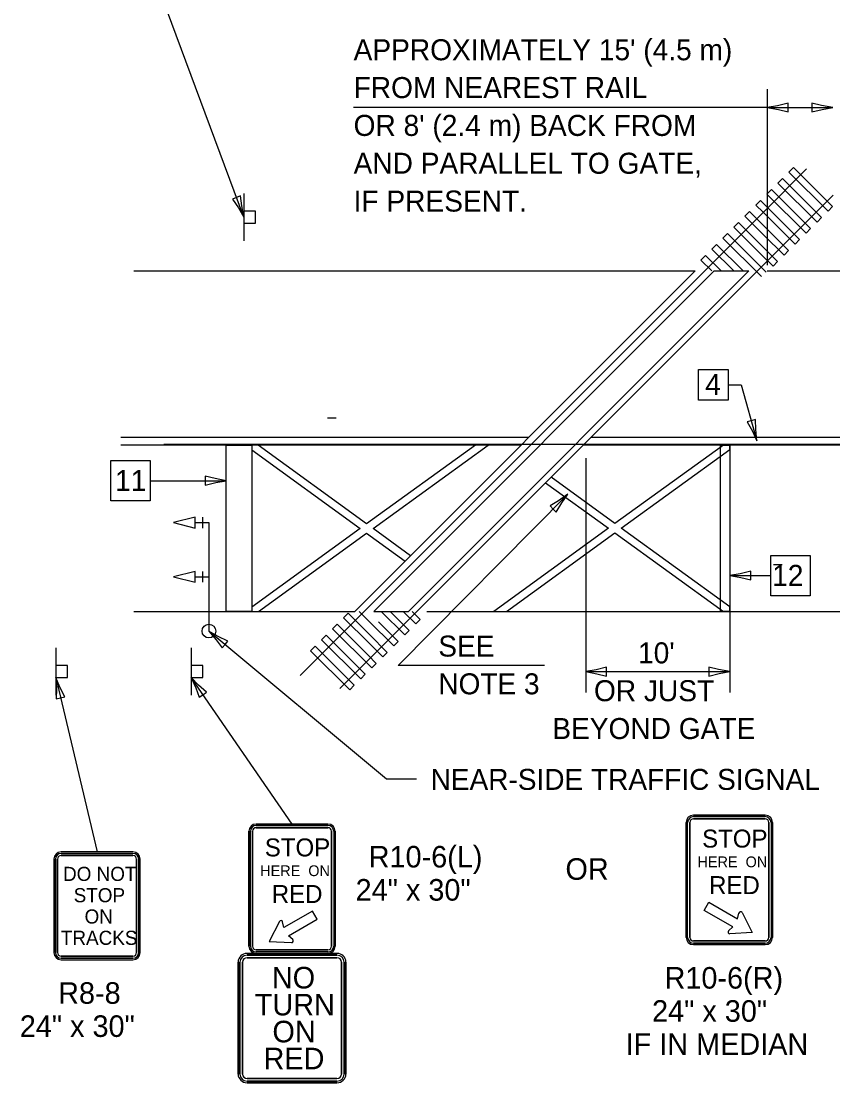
# Model space of a CAD drawing. Extents: x 0 to 2.83, y 0 to 1.83.
# Drawn here: x 2 to 2.451, y 0.925 to 1.516 of the extents above; entities that cross this region are included whole.
import ezdxf

# ---------------------------------------------------------------- set-up
doc = ezdxf.new("R2010")
doc.units = 0
for name, color, linetype in [('RD_Pr_Roadway_Dimensions', 7, 'Continuous'), ('RD_Pr_Roadway_Items', 7, 'Continuous'), ('RD_Pr_Roadway_Notes', 7, 'Continuous'), ('ST_Pr_Sign', 7, 'Continuous')]:
    doc.layers.add(name, color=color, linetype=linetype)

msp = doc.modelspace()

# ---------------------------------------------------------------- linework, layer by layer
at = {"layer": 'RD_Pr_Roadway_Dimensions'}
for p, q in [((2.41492, 1.47795), (2.41492, 1.37996)), ((2.41492, 1.46775), (2.18471, 1.46775)), ((2.41492, 1.46775), (2.45142, 1.46775)), ((2.3139, 1.2726), (2.3139, 1.14216)), ((2.39408, 1.18726), (2.39408, 1.14216)), ((2.3139, 1.15373), (2.39408, 1.15373))]:
    msp.add_line(p, q, dxfattribs=at)
for points in [[(2.42658, 1.46531), (2.42658, 1.46775), (2.42658, 1.47019), (2.42075, 1.46876), (2.41492, 1.46775), (2.42114, 1.46661)], [(2.43976, 1.47019), (2.43976, 1.46775), (2.43976, 1.46531), (2.44559, 1.46674), (2.45142, 1.46775), (2.4452, 1.46888)], [(2.32556, 1.15129), (2.32556, 1.15373), (2.32556, 1.15617), (2.31973, 1.15474), (2.3139, 1.15373), (2.32012, 1.1526)], [(2.38242, 1.15617), (2.38241, 1.15373), (2.38241, 1.15129), (2.38825, 1.15272), (2.39408, 1.15373), (2.38786, 1.15486)]]:
    msp.add_lwpolyline(points, close=True, dxfattribs=at)
at = {"layer": 'RD_Pr_Roadway_Items'}
for p, q in [((2.43688, 1.43362), (2.41268, 1.40941)), ((2.12358, 1.41993), (2.12358, 1.39355)), ((2.45159, 1.41892), (2.40855, 1.37588)), ((2.41268, 1.40941), (2.15494, 1.15165)), ((2.06231, 1.37676), (2.37486, 1.37676)), ((2.1854, 1.18726), (2.37486, 1.37676)), ((2.19596, 1.18726), (2.38543, 1.37676)), ((2.40855, 1.37588), (2.19676, 1.16408)), ((2.21526, 1.18726), (2.40472, 1.37676)), ((2.38543, 1.37676), (2.40472, 1.37676)), ((2.41492, 1.37676), (2.53867, 1.37676)), ((2.17495, 1.29476), (2.17026, 1.29476)), ((2.17495, 1.29476), (2.17026, 1.29476)), ((2.28226, 1.28414), (2.05518, 1.28414)), ((2.54012, 1.28414), (2.31682, 1.28414)), ((2.278, 1.27988), (2.05518, 1.27988)), ((2.0791, 1.28045), (2.55063, 1.28045)), ((2.0791, 1.28045), (2.55063, 1.28045)), ((2.5374, 1.27988), (2.31256, 1.27988)), ((2.09656, 1.23668), (2.1042, 1.23668)), ((2.10063, 1.23968), (2.10063, 1.23364)), ((2.1042, 1.23668), (2.1042, 1.17633)), ((2.4185, 1.21344), (2.42319, 1.21344)), ((2.4185, 1.21344), (2.42319, 1.21344)), ((2.4185, 1.21344), (2.42319, 1.21344)), ((2.4185, 1.21344), (2.42319, 1.21344)), ((2.09656, 1.2065), (2.1042, 1.2065)), ((2.10063, 1.2095), (2.10063, 1.20347)), ((2.06231, 1.18726), (2.1854, 1.18726)), ((2.19596, 1.18726), (2.21526, 1.18726)), ((2.22544, 1.18726), (2.53413, 1.18726)), ((2.01892, 1.16702), (2.01892, 1.14063)), ((2.09422, 1.16702), (2.09422, 1.14063)), ((2.19676, 1.16408), (2.17702, 1.14433))]:
    msp.add_line(p, q, dxfattribs=at)
for points in [[(2.44882, 1.41004), (2.45133, 1.41257), (2.42955, 1.43434), (2.42703, 1.43181)], [(2.4427, 1.40392), (2.44522, 1.40645), (2.42343, 1.42822), (2.42091, 1.42569)], [(2.43658, 1.3978), (2.43909, 1.40033), (2.41731, 1.4221), (2.41479, 1.41957)], [(2.13019, 1.41004), (2.12358, 1.41004), (2.12358, 1.40344), (2.13019, 1.40344)], [(2.1138, 1.27972), (2.12806, 1.27972), (2.12806, 1.18721), (2.1138, 1.18721)], [(2.13161, 1.27972), (2.12806, 1.27972), (2.12806, 1.27715), (2.18843, 1.23341), (2.12806, 1.18967), (2.12806, 1.18721), (2.13184, 1.18726), (2.19198, 1.23084), (2.21343, 1.21529), (2.21641, 1.21828), (2.19553, 1.23341), (2.25966, 1.27988), (2.25256, 1.27988), (2.19198, 1.23598)], [(2.2946, 1.26192), (2.29161, 1.25893), (2.32661, 1.23357), (2.2627, 1.18726), (2.2698, 1.18726), (2.33017, 1.231), (2.39053, 1.18726), (2.39408, 1.18726), (2.39408, 1.18983), (2.33372, 1.23357), (2.39408, 1.27731), (2.39408, 1.27988), (2.39053, 1.27988), (2.33017, 1.23614)], [(2.38887, 1.27988), (2.39408, 1.27988), (2.39408, 1.18726), (2.38887, 1.18726)], [(2.09654, 1.23364), (2.09654, 1.23969), (2.08453, 1.23667)], [(2.09654, 1.20347), (2.09654, 1.20951), (2.08453, 1.20649)], [(2.18866, 1.14972), (2.19118, 1.15225), (2.1694, 1.17401), (2.16688, 1.17149)], [(2.18255, 1.1436), (2.18507, 1.14613), (2.16328, 1.1679), (2.16076, 1.16536)], [(2.02553, 1.15713), (2.01892, 1.15713), (2.01892, 1.15052), (2.02553, 1.15052)], [(2.10082, 1.15713), (2.09422, 1.15713), (2.09422, 1.15052), (2.10082, 1.15052)]]:
    msp.add_lwpolyline(points, close=True, dxfattribs=at)
for points in [[(2.4127, 1.40943), (2.43046, 1.39169), (2.43298, 1.39421), (2.41119, 1.41598), (2.40868, 1.41345), (2.4127, 1.40943)], [(2.41389, 1.40105), (2.40507, 1.40986), (2.40255, 1.40733), (2.41292, 1.39696)], [(2.41341, 1.3893), (2.39895, 1.40374), (2.39644, 1.40121), (2.41276, 1.3849)], [(2.41293, 1.39697), (2.42434, 1.38556), (2.42685, 1.38809), (2.41291, 1.40204)], [(2.41293, 1.39697), (2.42434, 1.38556), (2.42685, 1.38809), (2.41291, 1.40204)], [(2.41431, 1.37615), (2.39283, 1.39762), (2.39031, 1.39509), (2.41179, 1.37363)], [(2.40146, 1.37676), (2.38671, 1.3915), (2.3842, 1.38897), (2.39642, 1.37676)], [(2.41276, 1.3849), (2.41822, 1.37945), (2.42074, 1.38197), (2.41341, 1.38929)], [(2.41276, 1.3849), (2.41822, 1.37945), (2.42074, 1.38197), (2.41341, 1.38929)], [(2.38922, 1.37676), (2.38059, 1.38538), (2.37807, 1.38285), (2.38417, 1.37676)], [(2.19357, 1.17433), (2.18164, 1.18625), (2.17912, 1.18373), (2.1935, 1.16936)], [(2.18783, 1.18726), (2.19304, 1.18204)], [(2.19304, 1.18204), (2.20703, 1.16808), (2.20954, 1.1706), (2.19858, 1.18156)], [(2.20006, 1.18726), (2.21314, 1.1742), (2.21566, 1.17672), (2.20511, 1.18726)], [(2.20006, 1.18726), (2.21314, 1.1742), (2.21566, 1.17672), (2.20511, 1.18726)], [(2.21232, 1.18726), (2.21927, 1.18031), (2.22178, 1.18284), (2.21735, 1.18726)], [(2.19279, 1.16287), (2.17552, 1.18013), (2.173, 1.1776), (2.19479, 1.15584), (2.1973, 1.15836), (2.19277, 1.16285)], [(2.1935, 1.16936), (2.2009, 1.16196), (2.20342, 1.16448), (2.19358, 1.17433)]]:
    msp.add_lwpolyline(points, dxfattribs=at)
msp.add_circle((2.1042, 1.17633), 0.00381, dxfattribs=at)
at = {"layer": 'RD_Pr_Roadway_Notes'}
for p, q in [((2.12358, 1.40674), (2.02733, 1.66582)), ((2.39315, 1.31342), (2.40049, 1.31342)), ((2.40049, 1.31342), (2.40923, 1.2822)), ((2.07141, 1.26004), (2.1138, 1.26004)), ((2.30402, 1.25251), (2.20947, 1.15721)), ((2.39408, 1.2072), (2.41693, 1.2072)), ((2.20298, 1.09381), (2.1042, 1.17633)), ((2.29091, 1.15721), (2.20947, 1.15721)), ((2.01892, 1.15052), (2.04191, 1.05338)), ((2.15044, 1.06889), (2.09422, 1.15052)), ((2.2198, 1.09381), (2.20298, 1.09381))]:
    msp.add_line(p, q, dxfattribs=at)
for points in [[(2.12181, 1.41852), (2.11952, 1.41768), (2.11723, 1.41683), (2.1206, 1.41185), (2.12358, 1.40674), (2.12248, 1.41297)], [(2.37666, 1.32193), (2.39315, 1.32193), (2.39315, 1.30492), (2.37666, 1.30492)], [(2.40844, 1.29409), (2.40609, 1.29343), (2.40374, 1.29278), (2.40669, 1.28754), (2.40923, 1.2822), (2.40864, 1.2885)], [(2.0495, 1.27121), (2.07141, 1.27121), (2.07141, 1.24887), (2.0495, 1.24887)], [(2.10214, 1.26248), (2.10213, 1.26004), (2.10213, 1.2576), (2.10797, 1.25903), (2.1138, 1.26004), (2.10758, 1.26117)], [(2.29408, 1.24595), (2.29581, 1.24423), (2.29754, 1.24251), (2.30063, 1.24766), (2.30402, 1.25251), (2.29884, 1.24889)], [(2.41693, 1.21838), (2.43883, 1.21838), (2.43883, 1.19603), (2.41693, 1.19603)], [(2.40574, 1.20477), (2.40574, 1.2072), (2.40574, 1.20964), (2.39991, 1.20821), (2.39408, 1.2072), (2.4003, 1.20607)], [(2.11159, 1.16698), (2.11315, 1.16885), (2.11472, 1.17072), (2.10932, 1.17336), (2.1042, 1.17633), (2.10825, 1.17147)], [(2.01923, 1.13862), (2.02161, 1.13917), (2.02398, 1.13973), (2.02125, 1.14508), (2.01892, 1.15052), (2.01925, 1.14421)], [(2.09882, 1.13954), (2.10083, 1.14092), (2.10284, 1.1423), (2.09836, 1.14629), (2.09422, 1.15052), (2.09681, 1.14476)]]:
    msp.add_lwpolyline(points, close=True, dxfattribs=at)
at = {"layer": 'ST_Pr_Sign'}
for p, q in [((2.36985, 1.00582), (2.36985, 1.06982)), ((2.36985, 1.06982), (2.36985, 1.00582)), ((2.37065, 1.00582), (2.37065, 1.06982)), ((2.37065, 1.00582), (2.37065, 1.06982)), ((2.37185, 1.06982), (2.37185, 1.00582)), ((2.37185, 1.00582), (2.37185, 1.06982)), ((2.37385, 1.07382), (2.41385, 1.07382)), ((2.41385, 1.07382), (2.37385, 1.07382)), ((2.37385, 1.07302), (2.41385, 1.07302)), ((2.37385, 1.07302), (2.41385, 1.07302)), ((2.41385, 1.07182), (2.37385, 1.07182)), ((2.37385, 1.07182), (2.41385, 1.07182)), ((2.41585, 1.00582), (2.41585, 1.06982)), ((2.41585, 1.06982), (2.41585, 1.00582)), ((2.41705, 1.06982), (2.41705, 1.00582)), ((2.41705, 1.06982), (2.41705, 1.00582)), ((2.41785, 1.06982), (2.41785, 1.00582)), ((2.41785, 1.00582), (2.41785, 1.06982)), ((2.12644, 1.00089), (2.12644, 1.06489)), ((2.12644, 1.06489), (2.12644, 1.00089)), ((2.12724, 1.00089), (2.12724, 1.06489)), ((2.12724, 1.00089), (2.12724, 1.06489)), ((2.12844, 1.06489), (2.12844, 1.00089)), ((2.12844, 1.00089), (2.12844, 1.06489)), ((2.13044, 1.06889), (2.17044, 1.06889)), ((2.17044, 1.06889), (2.13044, 1.06889)), ((2.13044, 1.06809), (2.17044, 1.06809)), ((2.13044, 1.06809), (2.17044, 1.06809)), ((2.17044, 1.06689), (2.13044, 1.06689)), ((2.13044, 1.06689), (2.17044, 1.06689)), ((2.17244, 1.00089), (2.17244, 1.06489)), ((2.17244, 1.06489), (2.17244, 1.00089)), ((2.17364, 1.06489), (2.17364, 1.00089)), ((2.17364, 1.06489), (2.17364, 1.00089)), ((2.17444, 1.06489), (2.17444, 1.00089)), ((2.17444, 1.00089), (2.17444, 1.06489)), ((2.06191, 1.05338), (2.02191, 1.05338)), ((2.06191, 1.05338), (2.02191, 1.05338)), ((2.02191, 1.05258), (2.06191, 1.05258)), ((2.01791, 1.04938), (2.01791, 0.99738)), ((2.01791, 1.04938), (2.01791, 0.99738)), ((2.01871, 0.99738), (2.01871, 1.04938)), ((2.01991, 1.04938), (2.01991, 0.99738)), ((2.06191, 1.05138), (2.02191, 1.05138)), ((2.06391, 0.99738), (2.06391, 1.04938)), ((2.06511, 1.04938), (2.06511, 0.99738)), ((2.06591, 0.99738), (2.06591, 1.04938)), ((2.06591, 0.99738), (2.06591, 1.04938)), ((2.13044, 0.99889), (2.17044, 0.99889)), ((2.17044, 0.99889), (2.13044, 0.99889)), ((2.37385, 1.00382), (2.41385, 1.00382)), ((2.41385, 1.00382), (2.37385, 1.00382)), ((2.41385, 1.00262), (2.37385, 1.00262)), ((2.41385, 1.00262), (2.37385, 1.00262)), ((2.41385, 1.00182), (2.37385, 1.00182)), ((2.37385, 1.00182), (2.41385, 1.00182)), ((2.02191, 0.99538), (2.04191, 0.99538)), ((2.02191, 0.99338), (2.04191, 0.99338)), ((2.02191, 0.99338), (2.04191, 0.99338)), ((2.04191, 0.99538), (2.06191, 0.99538)), ((2.04191, 0.99338), (2.06191, 0.99338)), ((2.04191, 0.99338), (2.06191, 0.99338)), ((2.12544, 0.99689), (2.15044, 0.99689)), ((2.15044, 0.99689), (2.12544, 0.99689)), ((2.12544, 0.99593), (2.17544, 0.99593)), ((2.17544, 0.99449), (2.12544, 0.99449)), ((2.17044, 0.99769), (2.13044, 0.99769)), ((2.17044, 0.99769), (2.13044, 0.99769)), ((2.17044, 0.99689), (2.13044, 0.99689)), ((2.13044, 0.99689), (2.17044, 0.99689)), ((2.15044, 0.99689), (2.17544, 0.99689)), ((2.17544, 0.99689), (2.15044, 0.99689)), ((2.12044, 0.92969), (2.12044, 0.99209)), ((2.12044, 0.99209), (2.12044, 0.92969)), ((2.12144, 0.92969), (2.12144, 0.99209)), ((2.12294, 0.99209), (2.12294, 0.92969)), ((2.17794, 0.92969), (2.17794, 0.99209)), ((2.17944, 0.99209), (2.17944, 0.92969)), ((2.18044, 0.99209), (2.18044, 0.92969)), ((2.18044, 0.92969), (2.18044, 0.99209)), ((2.12544, 0.92729), (2.17544, 0.92729)), ((2.17544, 0.92585), (2.12544, 0.92585)), ((2.17544, 0.92489), (2.12544, 0.92489)), ((2.12544, 0.92489), (2.17544, 0.92489))]:
    msp.add_line(p, q, dxfattribs=at)
for points in [[(2.06191, 1.05258), (2.02191, 1.05258)], [(2.01871, 1.04938), (2.01871, 0.99738)], [(2.01991, 0.99738), (2.01991, 1.04938)], [(2.02191, 1.05138), (2.06191, 1.05138)], [(2.06391, 1.04938), (2.06391, 0.99738)], [(2.06511, 0.99738), (2.06511, 1.04938)], [(2.39345, 1.00949), (2.39577, 1.01168), (2.37987, 1.02086), (2.3825, 1.02541), (2.3984, 1.01623), (2.39913, 1.01939)], [(2.15085, 1.00456), (2.14852, 1.00675), (2.16442, 1.01593), (2.16179, 1.02048), (2.14589, 1.0113), (2.14516, 1.01446)], [(2.40092, 1.0196), (2.40652, 1.00851), (2.39416, 1.00783)], [(2.14337, 1.01467), (2.13777, 1.00358), (2.15013, 1.0029)], [(2.04191, 0.99538), (2.02191, 0.99538)], [(2.02191, 0.99418), (2.04191, 0.99418), (2.06191, 0.99418)], [(2.06191, 0.99418), (2.04191, 0.99418), (2.02191, 0.99418)], [(2.06191, 0.99538), (2.04191, 0.99538)], [(2.17544, 0.99593), (2.12544, 0.99593)], [(2.12544, 0.99449), (2.17544, 0.99449)], [(2.12144, 0.99209), (2.12144, 0.92969)], [(2.12294, 0.92969), (2.12294, 0.99209)], [(2.17794, 0.99209), (2.17794, 0.92969)], [(2.17944, 0.92969), (2.17944, 0.99209)], [(2.17544, 0.92729), (2.12544, 0.92729)], [(2.12544, 0.92585), (2.17544, 0.92585)]]:
    msp.add_lwpolyline(points, dxfattribs=at)
for centre, radius, start, end in [((2.37385, 1.06982), 0.004, 90, 180), ((2.37385, 1.06982), 0.004, 90, 180), ((2.37385, 1.06982), 0.0032, 90, 180), ((2.37385, 1.06982), 0.0032, 90, 180), ((2.37385, 1.06982), 0.002, 90, 180), ((2.37385, 1.06982), 0.002, 90, 180), ((2.41385, 1.06982), 0.004, 0, 90), ((2.41385, 1.06982), 0.004, 360, 90), ((2.41385, 1.06982), 0.0032, 0, 90), ((2.41385, 1.06982), 0.0032, 360, 90), ((2.41385, 1.06982), 0.002, 360, 90), ((2.41385, 1.06982), 0.002, 0, 90), ((2.13044, 1.06489), 0.004, 90, 180), ((2.13044, 1.06489), 0.004, 90, 180), ((2.13044, 1.06489), 0.0032, 90, 180), ((2.13044, 1.06489), 0.0032, 90, 180), ((2.13044, 1.06489), 0.002, 90, 180), ((2.13044, 1.06489), 0.002, 90, 180), ((2.17044, 1.06489), 0.004, 0, 90), ((2.17044, 1.06489), 0.004, 360, 90), ((2.17044, 1.06489), 0.0032, 0, 90), ((2.17044, 1.06489), 0.0032, 360, 90), ((2.17044, 1.06489), 0.002, 360, 90), ((2.17044, 1.06489), 0.002, 0, 90), ((2.02191, 1.04938), 0.004, 90, 180), ((2.02191, 1.04938), 0.004, 90, 180), ((2.02191, 1.04938), 0.0032, 90, 180), ((2.02191, 1.04938), 0.0032, 90, 180), ((2.06191, 1.04938), 0.004, 0, 90), ((2.06191, 1.04938), 0.004, 0, 90), ((2.06191, 1.04938), 0.0032, 0, 90), ((2.06191, 1.04938), 0.0032, 0, 90), ((2.02191, 1.04938), 0.002, 90, 180), ((2.02191, 1.04938), 0.002, 90, 180), ((2.06191, 1.04938), 0.002, 0, 90), ((2.06191, 1.04938), 0.002, 0, 90), ((2.40006, 1.01917), 0.00096, 26.77139, 166.96507), ((2.14423, 1.01424), 0.00096, 13.03493, 153.22861), ((2.15019, 1.00386), 0.00096, 266.85697, 46.6377), ((2.37385, 1.00582), 0.004, 180, 270), ((2.37385, 1.00582), 0.004, 180, 270), ((2.37385, 1.00582), 0.0032, 180, 270), ((2.37385, 1.00582), 0.0032, 180, 270), ((2.37385, 1.00582), 0.002, 180, 270), ((2.37385, 1.00582), 0.002, 180, 270), ((2.3941, 1.00879), 0.00096, 133.3623, 273.14303), ((2.41385, 1.00582), 0.002, 270, 0), ((2.41385, 1.00582), 0.004, 270, 0), ((2.41385, 1.00582), 0.0032, 270, 0), ((2.41385, 1.00582), 0.002, 270, 0), ((2.41385, 1.00582), 0.004, 270, 0), ((2.41385, 1.00582), 0.0032, 270, 0), ((2.13044, 1.00089), 0.004, 180, 270), ((2.13044, 1.00089), 0.004, 180, 270), ((2.13044, 1.00089), 0.0032, 180, 270), ((2.13044, 1.00089), 0.0032, 180, 270), ((2.13044, 1.00089), 0.002, 180, 270), ((2.13044, 1.00089), 0.002, 180, 270), ((2.17044, 1.00089), 0.002, 270, 0), ((2.17044, 1.00089), 0.004, 270, 0), ((2.17044, 1.00089), 0.0032, 270, 0), ((2.17044, 1.00089), 0.002, 270, 0), ((2.17044, 1.00089), 0.004, 270, 0), ((2.17044, 1.00089), 0.0032, 270, 0), ((2.02191, 0.99738), 0.004, 180, 270), ((2.02191, 0.99738), 0.004, 180, 270), ((2.02191, 0.99738), 0.0032, 180, 270), ((2.02191, 0.99738), 0.0032, 180, 270), ((2.02191, 0.99738), 0.002, 180, 270), ((2.02191, 0.99738), 0.002, 180, 270), ((2.06191, 0.99738), 0.004, 270, 360), ((2.06191, 0.99738), 0.0032, 270, 360), ((2.06191, 0.99738), 0.002, 270, 360), ((2.06191, 0.99738), 0.004, 270, 360), ((2.06191, 0.99738), 0.0032, 270, 360), ((2.06191, 0.99738), 0.002, 270, 360)]:
    msp.add_arc(centre, radius, start, end, dxfattribs=at)
for centre, major_axis, start_param, end_param in [((2.12544, 0.99209), (-0.005, 0), 4.712389, 6.283185), ((2.12544, 0.99209), (-0.005, 0), 4.712389, 6.283185), ((2.12544, 0.99209), (-0.004, 0), 4.712389, 6.283185), ((2.12544, 0.99209), (-0.004, 0), 4.712389, 6.283185), ((2.12544, 0.99209), (-0.0025, 0), 4.712389, 6.283185), ((2.12544, 0.99209), (-0.0025, 0), 4.712389, 6.283185), ((2.17544, 0.99209), (-0.005, 0), 3.141593, 4.712389), ((2.17544, 0.99209), (-0.005, 0), 3.141593, 4.712389), ((2.17544, 0.99209), (-0.004, 0), 3.141593, 4.712389), ((2.17544, 0.99209), (-0.004, 0), 3.141593, 4.712389), ((2.17544, 0.99209), (-0.0025, 0), 3.141593, 4.712389), ((2.17544, 0.99209), (-0.0025, 0), 3.141593, 4.712389), ((2.12544, 0.92969), (0.005, 0), 3.141593, 4.712389), ((2.12544, 0.92969), (0.005, 0), 3.141593, 4.712389), ((2.12544, 0.92969), (0.004, 0), 3.141593, 4.712389), ((2.12544, 0.92969), (0.004, 0), 3.141593, 4.712389), ((2.12544, 0.92969), (0.0025, 0), 3.141593, 4.712389), ((2.12544, 0.92969), (0.0025, 0), 3.141593, 4.712389), ((2.17544, 0.92969), (0.005, 0), 4.712389, 6.283185), ((2.17544, 0.92969), (0.004, 0), 4.712389, 6.283185), ((2.17544, 0.92969), (0.0025, 0), 4.712389, 6.283185), ((2.17544, 0.92969), (0.005, 0), 4.712389, 6.283185), ((2.17544, 0.92969), (0.004, 0), 4.712389, 6.283185), ((2.17544, 0.92969), (0.0025, 0), 4.712389, 6.283185)]:
    msp.add_ellipse(centre, major_axis=major_axis, ratio=0.96, start_param=start_param, end_param=end_param, dxfattribs=at)

# ---------------------------------------------------------------- texts
at = {"layer": 'RD_Pr_Roadway_Dimensions'}
for s, p in [("APPROXIMATELY 15' (4.5 m)", (2.18471, 1.49407)), ('FROM NEAREST RAIL', (2.18471, 1.47301)), ("OR 8' (2.4 m) BACK FROM", (2.18471, 1.45195)), ('AND PARALLEL TO GATE,', (2.18471, 1.43089)), ('IF PRESENT.', (2.18471, 1.40983)), ("10'", (2.34304, 1.15834)), ('OR JUST', (2.3185, 1.13728)), ('BEYOND GATE', (2.2953, 1.11622))]:
    msp.add_text(s, height=0.0117, dxfattribs=at).set_placement(p)
at = {"layer": 'RD_Pr_Roadway_Notes'}
for s, height, p in [('4', 0.0117, (2.38038, 1.30778)), ('11', 0.0117, (2.05194, 1.2543)), ('12', 0.0117, (2.41769, 1.20146)), ('SEE', 0.011667, (2.23187, 1.16213)), ('NOTE 3', 0.011667, (2.23187, 1.14113)), ('NEAR-SIDE TRAFFIC SIGNAL', 0.0116667, (2.22757, 1.08793))]:
    msp.add_text(s, height=height, dxfattribs=at).set_placement(p)
at = {"layer": 'ST_Pr_Sign'}
for s, height, p in [('STOP', 0.01, (2.3787, 1.05582)), ('STOP', 0.01, (2.13528, 1.05089)), ('R10-6(L)', 0.012, (2.19311, 1.04472)), ('HERE  ON', 0.006, (2.13274, 1.03993)), ('OR', 0.012, (2.30262, 1.03788)), ('HERE  ON', 0.006, (2.37615, 1.04486)), ('DO NOT', 0.00786, (2.02298, 1.03724)), ('RED', 0.01, (2.13917, 1.02497)), ('24" x 30"', 0.012, (2.18583, 1.02628)), ('RED', 0.01, (2.38258, 1.0299)), ('STOP', 0.00786, (2.02889, 1.02538)), ('ON', 0.00786, (2.03496, 1.01352)), ('TRACKS', 0.00786, (2.02176, 1.00166)), ('NO', 0.012, (2.13922, 0.97739)), ('R10-6(R)', 0.012, (2.35779, 0.9773)), ('R8-8', 0.012, (2.02025, 0.96886)), ('TURN', 0.012, (2.12971, 0.96239)), ('24" x 30"', 0.012, (2.35084, 0.95885)), ('24" x 30"', 0.012, (1.9989, 0.95041)), ('ON', 0.012, (2.13953, 0.94739)), ('IF IN MEDIAN', 0.012, (2.33615, 0.94041)), ('RED', 0.012, (2.13459, 0.93239))]:
    msp.add_text(s, height=height, dxfattribs=at).set_placement(p)

doc.saveas('drawing.dxf')
